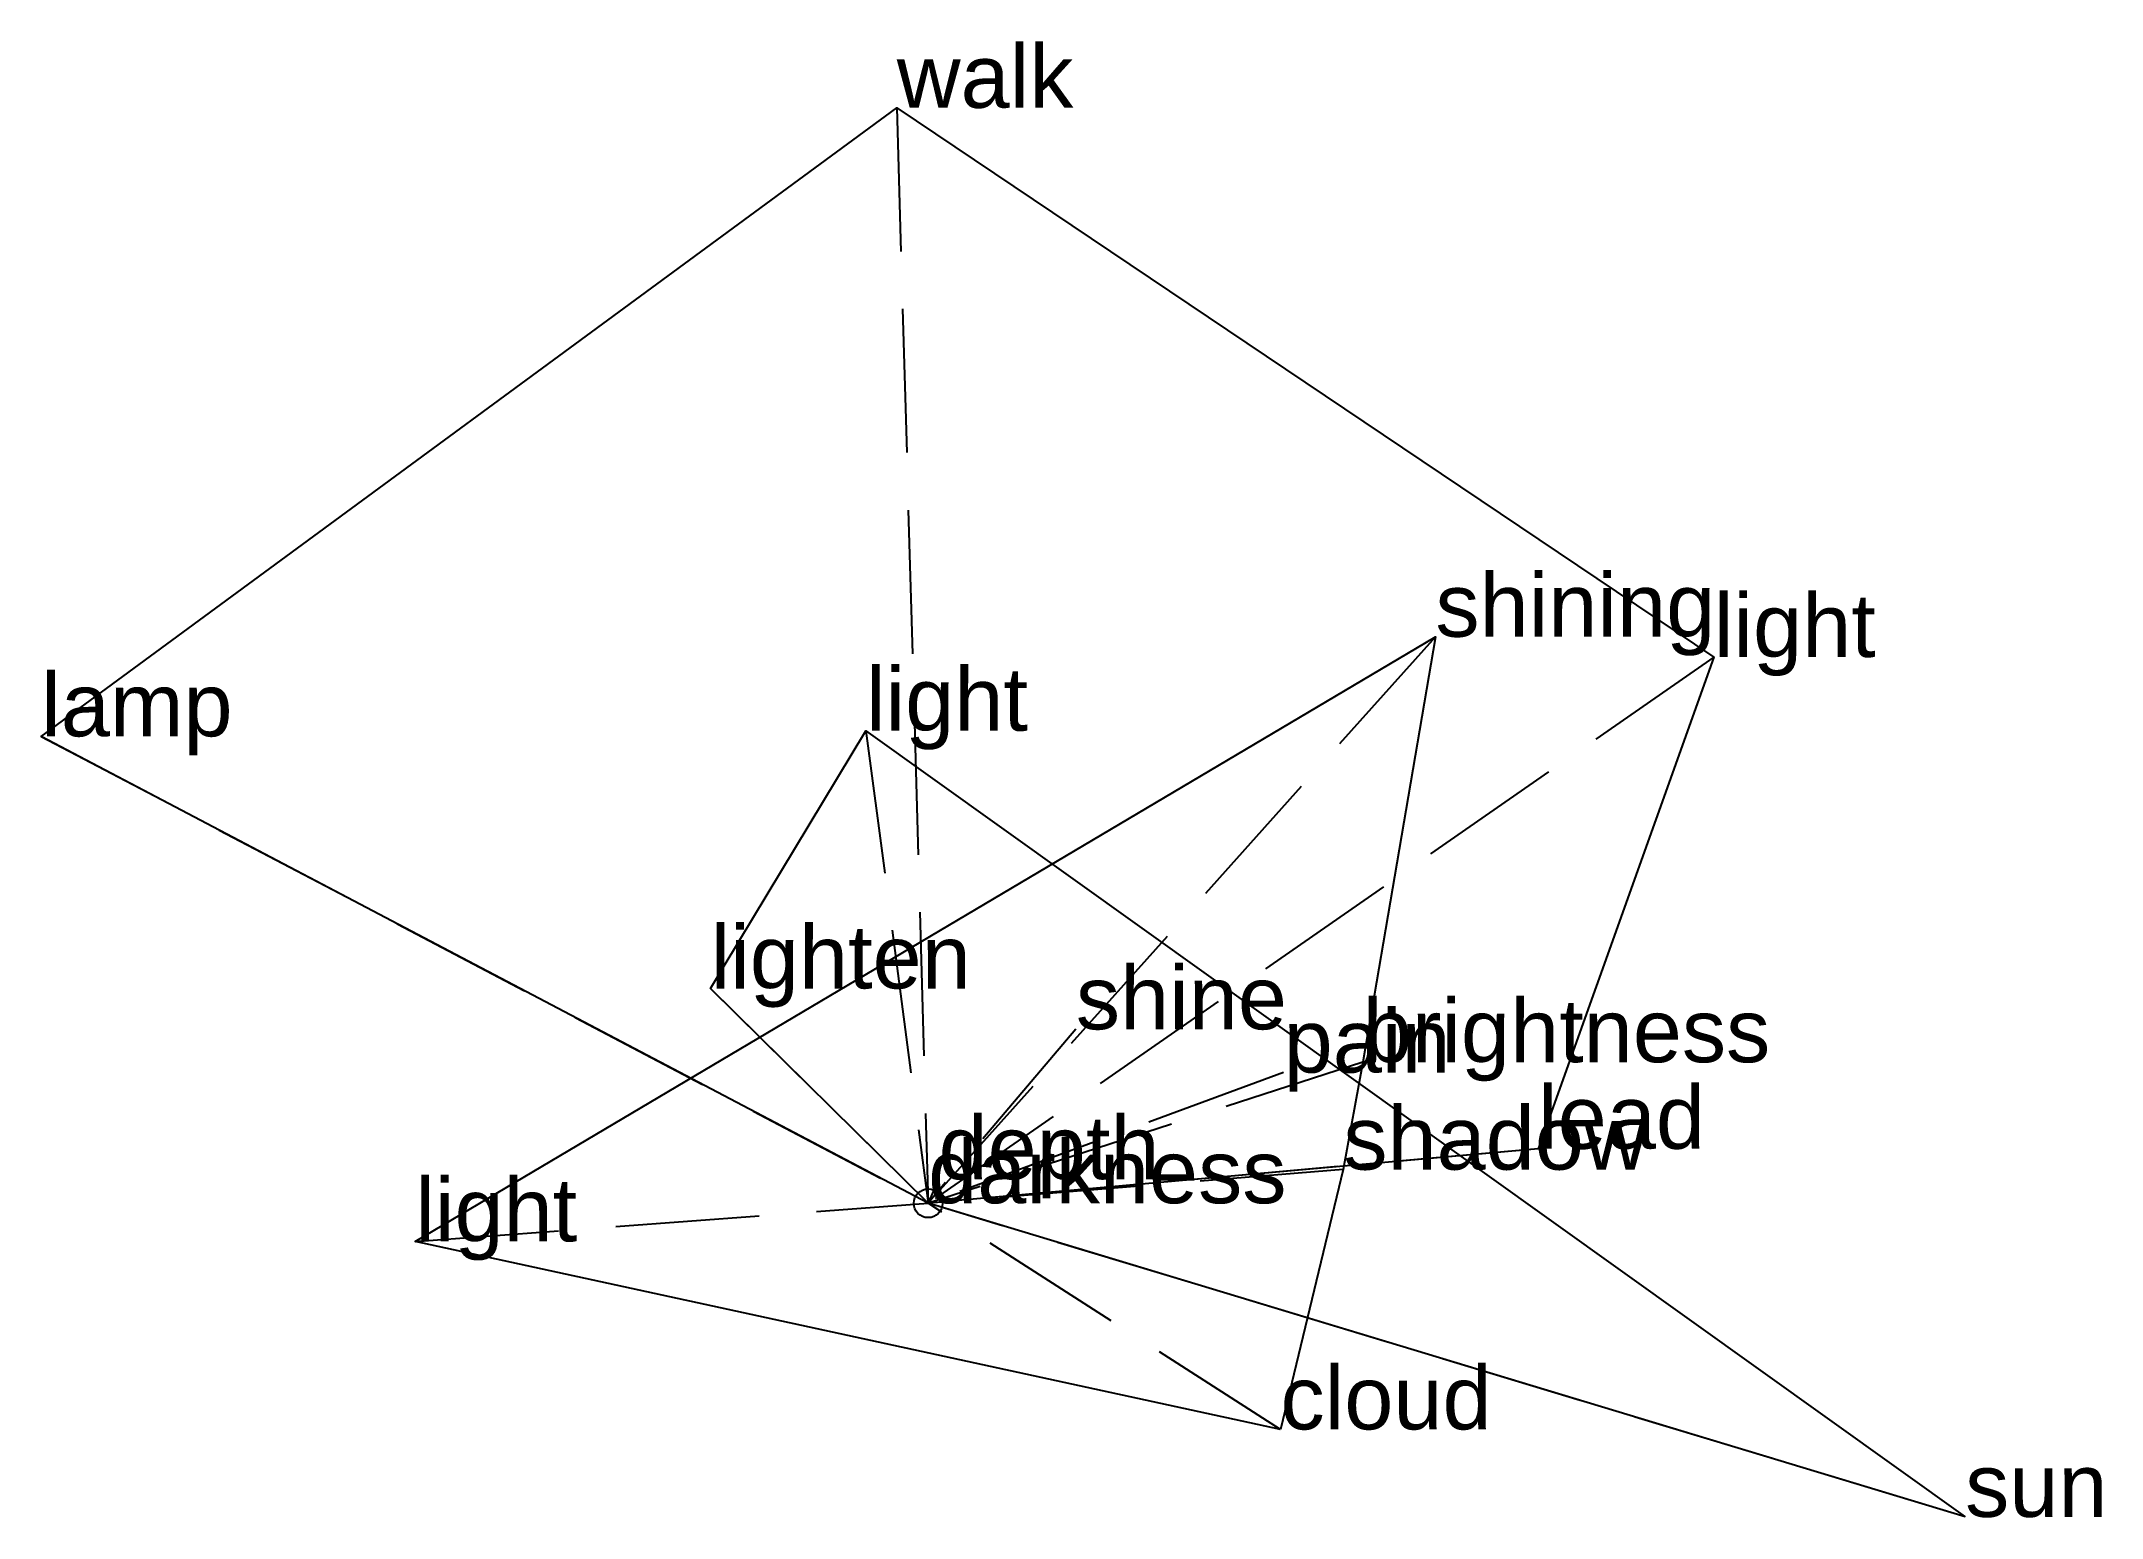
# Model space of a CAD drawing. Extents: x -1.54 to 2.04, y -0.55 to 2.02.
import ezdxf

# ---------------------------------------------------------------- set-up
doc = ezdxf.new("R2010")
doc.units = 0
doc.linetypes.add('DASHED2', pattern=[0.3, 0.25, -0.05])
for name, color, linetype in [('TEXT_nt', 1, 'CONTINUOUS'), ('TEXT_ot', 1, 'CONTINUOUS'), ('TEXT_q', 1, 'CONTINUOUS')]:
    doc.layers.add(name, color=color, linetype=linetype)
doc.styles.get("Standard").update_dxf_attribs({"font": 'arial.ttf'})

# ---------------------------------------------------------------- blocks, each defined once
blk = doc.blocks.new('ot-darkness')
at = {"layer": 'LINES_ot', "linetype": 'DASHED2'}
for p in [(0.8826, 0.9856), (0.7563, 0.2453), (0.7224, 0.0585), (-0.8924, -0.0664), (0, 0), (0.6131, -0.3934)]:
    blk.add_line(p, (0, 0), dxfattribs=at)
at = {"layer": 'ORIGIN_ot'}
blk.add_circle((0, 0), 0.025, dxfattribs=at)
at = {"layer": 'TEXT_ot'}
for s, p in [('shining', (0.8826, 0.9856)), ('brightness', (0.7563, 0.2453)), ('shadow', (0.7224, 0.0585)), ('darkness', (0, 0)), ('light', (-0.8924, -0.0664)), ('cloud', (0.6131, -0.3934))]:
    blk.add_text(s, height=0.11, dxfattribs=at).set_placement(p)
blk = doc.blocks.new('nt-darkness')
at = {"layer": 'LINES_nt', "linetype": 'DASHED2'}
for p in [(-0.1082, 0.822), (-0.3785, 0.3736), (0.2571, 0.3026), (0.6185, 0.2273), (0, 0), (1.8043, -0.5456)]:
    blk.add_line(p, (0, 0), dxfattribs=at)
at = {"layer": 'ORIGIN_nt'}
blk.add_circle((0, 0), 0.025, dxfattribs=at)
at = {"layer": 'TEXT_nt'}
for s, p in [('light', (-0.1082, 0.822)), ('lighten', (-0.3785, 0.3736)), ('shine', (0.2571, 0.3026)), ('pain', (0.6185, 0.2273)), ('darkness', (0, 0)), ('sun', (1.8043, -0.5456))]:
    blk.add_text(s, height=0.11, dxfattribs=at).set_placement(p)
blk = doc.blocks.new('q-darkness')
at = {"layer": 'LINES_q', "linetype": 'DASHED2'}
for p in [(-0.0545, 1.9057), (1.367, 0.9503), (-1.5432, 0.8123), (1.0612, 0.0948), (0.0181, 0.0419), (0, 0)]:
    blk.add_line(p, (0, 0), dxfattribs=at)
at = {"layer": 'ORIGIN_q'}
blk.add_circle((0, 0), 0.025, dxfattribs=at)
at = {"layer": 'TEXT_q'}
for s, p in [('walk', (-0.0545, 1.9057)), ('light', (1.367, 0.9503)), ('lamp', (-1.5432, 0.8123)), ('lead', (1.0612, 0.0948)), ('depth', (0.0181, 0.0419)), ('darkness', (0, 0))]:
    blk.add_text(s, height=0.11, dxfattribs=at).set_placement(p)

msp = doc.modelspace()

# ---------------------------------------------------------------- linework, layer by layer
at = {"layer": 'OUTLINE_nt', "linetype": 'CONTINUOUS'}
msp.add_polyline3d([(1.8043, -0.5456, 0), (0, 0, 0), (-0.3785, 0.3736, 0), (-0.1082, 0.822, 0), (1.8043, -0.5456, 0)], close=True, dxfattribs=at)
at = {"layer": 'OUTLINE_ot', "linetype": 'CONTINUOUS'}
msp.add_polyline3d([(0.6131, -0.3934, 0), (-0.8924, -0.0664, 0), (0.8826, 0.9856, 0), (0.7563, 0.2453, 0), (0.7224, 0.0585, 0), (0.6131, -0.3934, 0)], close=True, dxfattribs=at)
at = {"layer": 'OUTLINE_q', "linetype": 'CONTINUOUS'}
msp.add_polyline3d([(0, 0, 0), (-1.5432, 0.8123, 0), (-0.0545, 1.9057, 0), (1.367, 0.9503, 0), (1.0612, 0.0948, 0), (0, 0, 0)], close=True, dxfattribs=at)

# ---------------------------------------------------------------- block references
for name in ['q-darkness', 'ot-darkness', 'nt-darkness']:
    msp.add_blockref(name, (0, 0))

doc.saveas('drawing.dxf')
